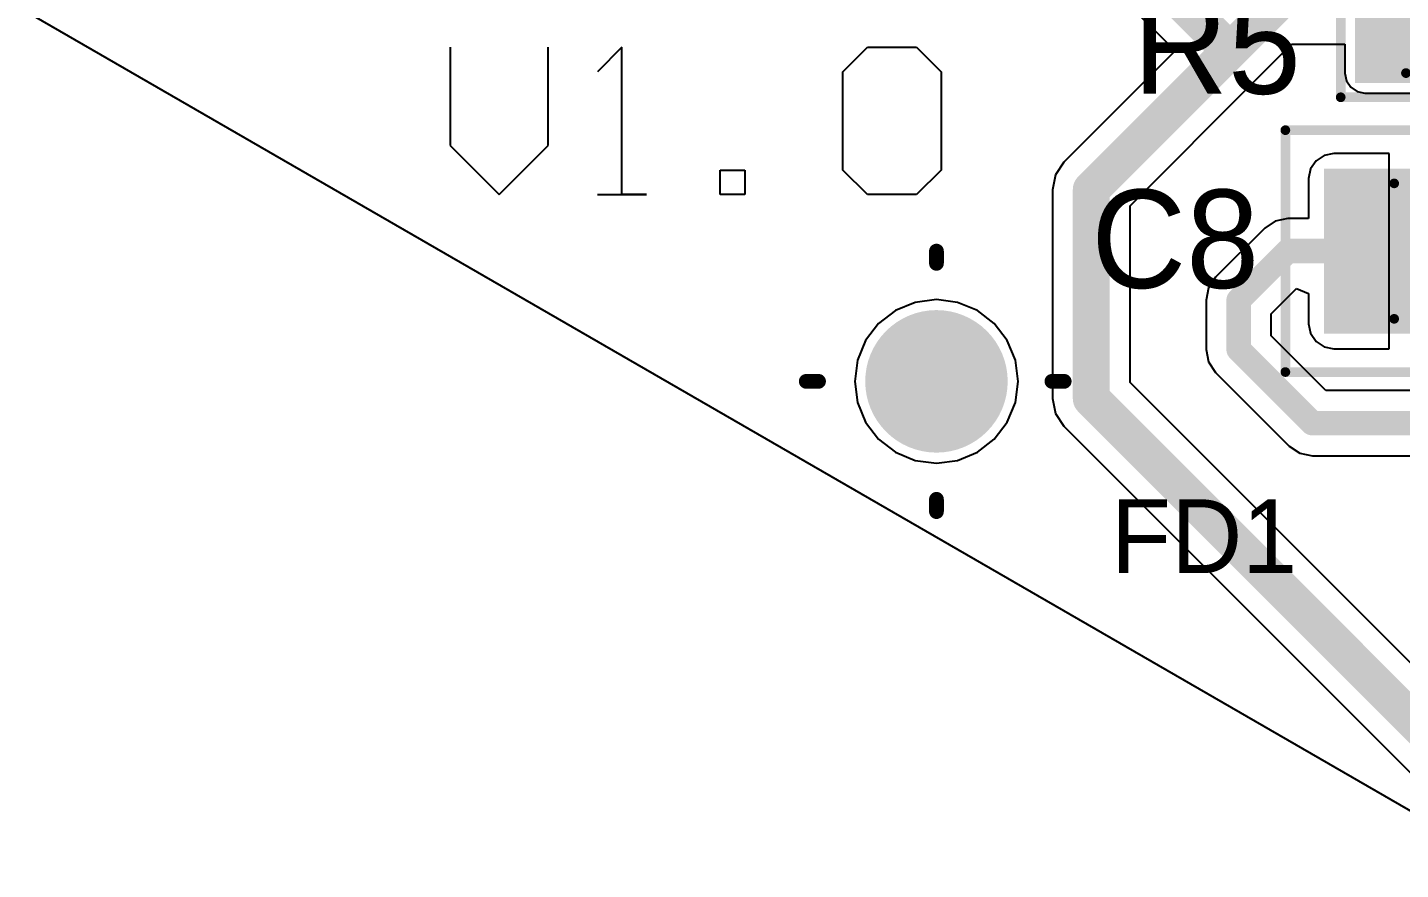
# Model space of a CAD drawing. Header units: millimetres. Extents: x 0.11 to 2.34, y 0.1 to 2.58.
# Drawn here: x 0.452 to 1.011, y 0.133 to 0.476 of the extents above; entities that cross this region are included whole.
import ezdxf

# ---------------------------------------------------------------- set-up
doc = ezdxf.new("R2010")
doc.units = ezdxf.units.MM
doc.header["$MEASUREMENT"] = 0
for name, color, linetype in [('BottomLayer', 5, 'Continuous'), ('Mechanical13', 56, 'Continuous'), ('Mechanical15', 56, 'Continuous'), ('TopLayer', 1, 'Continuous'), ('TopOverlay', 2, 'Continuous'), ('TopPaste', 8, 'Continuous'), ('TopSolder', 216, 'Continuous')]:
    doc.layers.add(name, color=color, linetype=linetype)

# ---------------------------------------------------------------- blocks, each defined once
blk = doc.blocks.new('FIDU_ROUND_2')
at = {"layer": 'TopLayer', "const_width": 0.025}
blk.add_lwpolyline([(-0.0125, 0, 1), (0.0125, 0, 1)], format="xyb", close=True, dxfattribs=at)
at = {"layer": 'TopOverlay', "const_width": 0.006}
for points in [[(0, 0.048), (0, 0.053)], [(-0.053, 0), (-0.048, 0)], [(0.047, 0), (0.052, 0)], [(0, -0.053), (0, -0.048)]]:
    blk.add_lwpolyline(points, dxfattribs=at)
at = {"layer": 'TopOverlay', "const_width": 0.003}
for points in [[(-0.0015, 0.053, 1), (0.0015, 0.053, 1)], [(-0.0015, 0.048, 1), (0.0015, 0.048, 1)], [(-0.0545, 0, 1), (-0.0515, 0, 1)], [(-0.0495, 0, 1), (-0.0465, 0, 1)], [(0.0455, 0, 1), (0.0485, 0, 1)], [(0.0505, 0, 1), (0.0535, 0, 1)], [(-0.0015, -0.048, 1), (0.0015, -0.048, 1)], [(-0.0015, -0.053, 1), (0.0015, -0.053, 1)]]:
    blk.add_lwpolyline(points, format="xyb", close=True, dxfattribs=at)
at = {"layer": 'TopPaste', "const_width": 0.025}
blk.add_lwpolyline([(-0.0125, 0, 1), (0.0125, 0, 1)], format="xyb", close=True, dxfattribs=at)
at = {"layer": 'TopSolder', "const_width": 0.029}
blk.add_lwpolyline([(-0.0145, 0, 1), (0.0145, 0, 1)], format="xyb", close=True, dxfattribs=at)
blk = doc.blocks.new('6_0805_M_43')
at = {"layer": 'Mechanical13', "const_width": 0.00394}
for points in [[(-0.04232, -0.02756), (-0.04232, 0.02756)], [(-0.04232, 0.02756), (0.04232, 0.02756)], [(0.04232, -0.02756), (0.04232, 0.02756)], [(-0.04232, -0.02756), (0.04232, -0.02756)]]:
    blk.add_lwpolyline(points, dxfattribs=at)
at = {"layer": 'Mechanical13', "const_width": 0.00197}
for points in [[(-0.04331, 0.02756, 1), (-0.04134, 0.02756, 1)], [(-0.04331, 0.02756, 1), (-0.04134, 0.02756, 1)], [(0.04134, 0.02756, 1), (0.04331, 0.02756, 1)], [(0.04134, 0.02756, 1), (0.04331, 0.02756, 1)], [(-0.04331, -0.02756, 1), (-0.04134, -0.02756, 1)], [(-0.04331, -0.02756, 1), (-0.04134, -0.02756, 1)], [(0.04134, -0.02756, 1), (0.04331, -0.02756, 1)], [(0.04134, -0.02756, 1), (0.04331, -0.02756, 1)]]:
    blk.add_lwpolyline(points, format="xyb", close=True, dxfattribs=at)
at = {"layer": 'Mechanical15', "const_width": 0.00394}
for points in [[(-0.08661, -0.04921), (-0.08661, 0.04921)], [(-0.08661, 0.04921), (0.08661, 0.04921)], [(0.08661, -0.04921), (0.08661, 0.04921)], [(0, -0.01969), (0, 0.01969)], [(-0.01969, 0), (0.01969, 0)], [(-0.08661, -0.04921), (0.08661, -0.04921)]]:
    blk.add_lwpolyline(points, dxfattribs=at)
at = {"layer": 'Mechanical15', "const_width": 0.00197}
for points in [[(-0.0876, 0.04921, 1), (-0.08563, 0.04921, 1)], [(-0.0876, 0.04921, 1), (-0.08563, 0.04921, 1)], [(0.08563, 0.04921, 1), (0.0876, 0.04921, 1)], [(0.08563, 0.04921, 1), (0.0876, 0.04921, 1)], [(-0.00098, 0.01969, 1), (0.00098, 0.01969, 1)], [(-0.02067, 0, 1), (-0.0187, 0, 1)], [(0.0187, 0, 1), (0.02067, 0, 1)], [(-0.00098, -0.01969, 1), (0.00098, -0.01969, 1)], [(-0.0876, -0.04921, 1), (-0.08563, -0.04921, 1)], [(-0.0876, -0.04921, 1), (-0.08563, -0.04921, 1)], [(0.08563, -0.04921, 1), (0.0876, -0.04921, 1)], [(0.08563, -0.04921, 1), (0.0876, -0.04921, 1)]]:
    blk.add_lwpolyline(points, format="xyb", close=True, dxfattribs=at)
at = {"layer": 'TopLayer'}
for points in [[(-0.01181, -0.02953), (-0.01181, 0.02953), (-0.06693, -0.02953), (-0.06693, 0.02953)], [(0.06693, -0.02953), (0.06693, 0.02953), (0.01181, -0.02953), (0.01181, 0.02953)]]:
    blk.add_solid(points, dxfattribs=at)
at = {"layer": 'TopOverlay', "const_width": 0.00787}
blk.add_lwpolyline([(0, -0.02559), (0, 0.02559)], dxfattribs=at)
at = {"layer": 'TopOverlay', "const_width": 0.00394}
for points in [[(-0.00197, 0.02559, 1), (0.00197, 0.02559, 1)], [(-0.00197, -0.02559, 1), (0.00197, -0.02559, 1)]]:
    blk.add_lwpolyline(points, format="xyb", close=True, dxfattribs=at)
at = {"layer": 'TopPaste'}
for points in [[(-0.01181, -0.02953), (-0.01181, 0.02953), (-0.06693, -0.02953), (-0.06693, 0.02953)], [(0.06693, -0.02953), (0.06693, 0.02953), (0.01181, -0.02953), (0.01181, 0.02953)]]:
    blk.add_solid(points, dxfattribs=at)
at = {"layer": 'TopSolder'}
for points in [[(-0.00781, -0.03353), (-0.00781, 0.03353), (-0.07093, -0.03353), (-0.07093, 0.03353)], [(0.07093, -0.03353), (0.07093, 0.03353), (0.00781, -0.03353), (0.00781, 0.03353)]]:
    blk.add_solid(points, dxfattribs=at)
blk = doc.blocks.new('6_0805_N_46')
at = {"layer": 'Mechanical13', "const_width": 0.00394}
for points in [[(-0.04232, -0.02756), (-0.04232, 0.02756)], [(-0.04232, 0.02756), (0.04232, 0.02756)], [(0.04232, -0.02756), (0.04232, 0.02756)], [(-0.04232, -0.02756), (0.04232, -0.02756)]]:
    blk.add_lwpolyline(points, dxfattribs=at)
at = {"layer": 'Mechanical13', "const_width": 0.00197}
for points in [[(-0.04331, 0.02756, 1), (-0.04134, 0.02756, 1)], [(-0.04331, 0.02756, 1), (-0.04134, 0.02756, 1)], [(0.04134, 0.02756, 1), (0.04331, 0.02756, 1)], [(0.04134, 0.02756, 1), (0.04331, 0.02756, 1)], [(-0.04331, -0.02756, 1), (-0.04134, -0.02756, 1)], [(-0.04331, -0.02756, 1), (-0.04134, -0.02756, 1)], [(0.04134, -0.02756, 1), (0.04331, -0.02756, 1)], [(0.04134, -0.02756, 1), (0.04331, -0.02756, 1)]]:
    blk.add_lwpolyline(points, format="xyb", close=True, dxfattribs=at)
at = {"layer": 'Mechanical15', "const_width": 0.00394}
for points in [[(-0.0689, -0.0374), (-0.0689, 0.0374)], [(-0.0689, 0.0374), (0.0689, 0.0374)], [(0.0689, -0.0374), (0.0689, 0.0374)], [(0, -0.01969), (0, 0.01969)], [(-0.01969, 0), (0.01969, 0)], [(-0.0689, -0.0374), (0.0689, -0.0374)]]:
    blk.add_lwpolyline(points, dxfattribs=at)
at = {"layer": 'Mechanical15', "const_width": 0.00197}
for points in [[(-0.06988, 0.0374, 1), (-0.06791, 0.0374, 1)], [(-0.06988, 0.0374, 1), (-0.06791, 0.0374, 1)], [(0.06791, 0.0374, 1), (0.06988, 0.0374, 1)], [(0.06791, 0.0374, 1), (0.06988, 0.0374, 1)], [(-0.00098, 0.01969, 1), (0.00098, 0.01969, 1)], [(-0.02067, 0, 1), (-0.0187, 0, 1)], [(0.0187, 0, 1), (0.02067, 0, 1)], [(-0.00098, -0.01969, 1), (0.00098, -0.01969, 1)], [(-0.06988, -0.0374, 1), (-0.06791, -0.0374, 1)], [(-0.06988, -0.0374, 1), (-0.06791, -0.0374, 1)], [(0.06791, -0.0374, 1), (0.06988, -0.0374, 1)], [(0.06791, -0.0374, 1), (0.06988, -0.0374, 1)]]:
    blk.add_lwpolyline(points, format="xyb", close=True, dxfattribs=at)
at = {"layer": 'TopLayer'}
for points in [[(-0.01181, -0.02756), (-0.01181, 0.02756), (-0.05906, -0.02756), (-0.05906, 0.02756)], [(0.05906, -0.02756), (0.05906, 0.02756), (0.01181, -0.02756), (0.01181, 0.02756)]]:
    blk.add_solid(points, dxfattribs=at)
at = {"layer": 'TopOverlay', "const_width": 0.00787}
blk.add_lwpolyline([(0, -0.02362), (0, 0.02362)], dxfattribs=at)
at = {"layer": 'TopOverlay', "const_width": 0.00394}
for points in [[(-0.00197, 0.02362, 1), (0.00197, 0.02362, 1)], [(-0.00197, -0.02362, 1), (0.00197, -0.02362, 1)]]:
    blk.add_lwpolyline(points, format="xyb", close=True, dxfattribs=at)
at = {"layer": 'TopPaste'}
for points in [[(-0.01181, -0.02756), (-0.01181, 0.02756), (-0.05906, -0.02756), (-0.05906, 0.02756)], [(0.05906, -0.02756), (0.05906, 0.02756), (0.01181, -0.02756), (0.01181, 0.02756)]]:
    blk.add_solid(points, dxfattribs=at)
at = {"layer": 'TopSolder'}
for points in [[(-0.00781, -0.03156), (-0.00781, 0.03156), (-0.06305, -0.03156), (-0.06305, 0.03156)], [(0.06306, -0.03156), (0.06306, 0.03156), (0.00781, -0.03156), (0.00781, 0.03156)]]:
    blk.add_solid(points, dxfattribs=at)

msp = doc.modelspace()

# ---------------------------------------------------------------- linework, layer by layer
at = {"layer": 'BottomLayer'}
msp.add_line((1.05603, 0.13336), (0.452, 0.48209), dxfattribs=at)
at = {"layer": 'TopLayer'}
for p, q in [((0.89745, 0.4882), (0.91915, 0.4665)), ((1.03534, 0.1453), (0.452, 0.48209)), ((0.91915, 0.4665), (0.87383, 0.42117)), ((0.95217, 0.45483), (0.96655, 0.4692)), ((0.96655, 0.4692), (0.98822, 0.4692)), ((0.98822, 0.4692), (0.98822, 0.45744)), ((0.9008, 0.40345), (0.95217, 0.45483)), ((0.98822, 0.45744), (0.98884, 0.45432)), ((0.98884, 0.45432), (0.99061, 0.45167)), ((0.99061, 0.45167), (0.99326, 0.44991)), ((0.99326, 0.44991), (0.99638, 0.44928)), ((0.99638, 0.44928), (1.04362, 0.44928)), ((0.87383, 0.42117), (0.8704, 0.41605)), ((0.97649, 0.42174), (0.97428, 0.41843)), ((0.9798, 0.42395), (0.97649, 0.42174)), ((0.9837, 0.42472), (0.9798, 0.42395)), ((1.00626, 0.42472), (0.9837, 0.42472)), ((1.00626, 0.385), (1.00626, 0.42472)), ((0.8704, 0.41605), (0.8692, 0.41)), ((0.97428, 0.41843), (0.9735, 0.41453)), ((0.9735, 0.41453), (0.9735, 0.39825)), ((0.8692, 0.41), (0.8692, 0.325)), ((0.9008, 0.33155), (0.9008, 0.40345)), ((0.95993, 0.39725), (0.95563, 0.39437)), ((0.965, 0.39825), (0.95993, 0.39725)), ((0.9735, 0.39825), (0.965, 0.39825)), ((0.95563, 0.39437), (0.93563, 0.37437)), ((1.00626, 0.34528), (1.00626, 0.385)), ((0.93275, 0.37007), (0.93175, 0.365)), ((0.93563, 0.37437), (0.93275, 0.37007)), ((0.95825, 0.35951), (0.9685, 0.36976)), ((0.9685, 0.36976), (0.9735, 0.36769)), ((0.81339, 0.36415), (0.80536, 0.36083)), ((0.822, 0.36528), (0.81339, 0.36415)), ((0.83061, 0.36415), (0.822, 0.36528)), ((0.83864, 0.36083), (0.83061, 0.36415)), ((0.93175, 0.365), (0.93175, 0.345)), ((0.9735, 0.36769), (0.9735, 0.35547)), ((0.80536, 0.36083), (0.79846, 0.35554)), ((0.84554, 0.35554), (0.83864, 0.36083)), ((0.95825, 0.35049), (0.95825, 0.35951)), ((0.79846, 0.35554), (0.79317, 0.34864)), ((0.85083, 0.34864), (0.84554, 0.35554)), ((0.9735, 0.35547), (0.97428, 0.35157)), ((0.79317, 0.34864), (0.78985, 0.34061)), ((0.85415, 0.34061), (0.85083, 0.34864)), ((0.98049, 0.32825), (0.95825, 0.35049)), ((0.97428, 0.35157), (0.97649, 0.34826)), ((0.97649, 0.34826), (0.9798, 0.34605)), ((0.93175, 0.345), (0.93275, 0.33993)), ((0.9798, 0.34605), (0.9837, 0.34528)), ((0.9837, 0.34528), (1.00626, 0.34528)), ((0.78985, 0.34061), (0.78872, 0.332)), ((0.85528, 0.332), (0.85415, 0.34061)), ((0.93275, 0.33993), (0.93563, 0.33563)), ((0.93563, 0.33563), (0.96563, 0.30563)), ((0.78872, 0.332), (0.78985, 0.32339)), ((0.85415, 0.32339), (0.85528, 0.332)), ((1.0754, 0.15695), (0.9008, 0.33155)), ((0.8692, 0.325), (0.8704, 0.31895)), ((1.16566, 0.32825), (0.98049, 0.32825)), ((0.78985, 0.32339), (0.79317, 0.31536)), ((0.85083, 0.31536), (0.85415, 0.32339)), ((0.8704, 0.31895), (0.87383, 0.31383)), ((0.79317, 0.31536), (0.79846, 0.30846)), ((0.84554, 0.30846), (0.85083, 0.31536)), ((0.87383, 0.31383), (1.03839, 0.14926)), ((0.79846, 0.30846), (0.80536, 0.30317)), ((0.83864, 0.30317), (0.84554, 0.30846)), ((0.80536, 0.30317), (0.81339, 0.29985)), ((0.83061, 0.29985), (0.83864, 0.30317)), ((0.96563, 0.30563), (0.96993, 0.30275)), ((0.96993, 0.30275), (0.975, 0.30175)), ((0.81339, 0.29985), (0.822, 0.29872)), ((0.822, 0.29872), (0.83061, 0.29985)), ((0.975, 0.30175), (1.04941, 0.30175))]:
    msp.add_line(p, q, dxfattribs=at)
for points, const_width in [([(0.888, 0.52), (0.941, 0.467)], 0.015), ([(0.941, 0.466), (0.96, 0.485)], 0.015), ([(0.885, 0.41), (0.941, 0.466)], 0.015), ([(0.941, 0.466), (0.941, 0.467)], 0.015), ([(0.885, 0.325), (0.885, 0.41)], 0.015), ([(0.945, 0.365), (0.965, 0.385)], 0.01), ([(0.965, 0.385), (1.01126, 0.385)], 0.01), ([(0.945, 0.345), (0.945, 0.365)], 0.01), ([(0.945, 0.345), (0.975, 0.315)], 0.01), ([(0.885, 0.325), (1.06886, 0.14114)], 0.015), ([(0.975, 0.315), (1.19, 0.315)], 0.01)]:
    msp.add_lwpolyline(points, dxfattribs=dict(at, const_width=const_width))
for points, const_width in [([(0.93725, 0.467, 1), (0.94475, 0.467, 1)], 0.0075), ([(0.93725, 0.467, 1), (0.94475, 0.467, 1)], 0.0075), ([(0.93725, 0.466, 1), (0.94475, 0.466, 1)], 0.0075), ([(0.93725, 0.466, 1), (0.94475, 0.466, 1)], 0.0075), ([(0.93725, 0.466, 1), (0.94475, 0.466, 1)], 0.0075), ([(0.88125, 0.41, 1), (0.88875, 0.41, 1)], 0.0075), ([(0.88125, 0.41, 1), (0.88875, 0.41, 1)], 0.0075), ([(0.9625, 0.385, 1), (0.9675, 0.385, 1)], 0.005), ([(0.9625, 0.385, 1), (0.9675, 0.385, 1)], 0.005), ([(1.00876, 0.385, 1), (1.01376, 0.385, 1)], 0.005), ([(0.9425, 0.365, 1), (0.9475, 0.365, 1)], 0.005), ([(0.9425, 0.365, 1), (0.9475, 0.365, 1)], 0.005), ([(0.9425, 0.345, 1), (0.9475, 0.345, 1)], 0.005), ([(0.9425, 0.345, 1), (0.9475, 0.345, 1)], 0.005), ([(0.88125, 0.325, 1), (0.88875, 0.325, 1)], 0.0075), ([(0.88125, 0.325, 1), (0.88875, 0.325, 1)], 0.0075), ([(0.9725, 0.315, 1), (0.9775, 0.315, 1)], 0.005), ([(0.9725, 0.315, 1), (0.9775, 0.315, 1)], 0.005)]:
    msp.add_lwpolyline(points, format="xyb", close=True, dxfattribs=dict(at, const_width=const_width))
at = {"layer": 'TopOverlay'}
for p, q in [((0.624, 0.46798), (0.624, 0.42799)), ((0.66399, 0.42799), (0.66399, 0.46798)), ((0.69398, 0.46798), (0.68398, 0.45798)), ((0.69398, 0.408), (0.69398, 0.46798)), ((0.78395, 0.45798), (0.79395, 0.46798)), ((0.79395, 0.46798), (0.81394, 0.46798)), ((0.81394, 0.46798), (0.82394, 0.45798)), ((0.78395, 0.418), (0.78395, 0.45798)), ((0.82394, 0.45798), (0.82394, 0.418)), ((0.624, 0.42799), (0.64399, 0.408)), ((0.64399, 0.408), (0.66399, 0.42799)), ((0.73396, 0.408), (0.73396, 0.418)), ((0.73396, 0.418), (0.74396, 0.418)), ((0.74396, 0.418), (0.74396, 0.408)), ((0.79395, 0.408), (0.78395, 0.418)), ((0.82394, 0.418), (0.81394, 0.408)), ((0.68398, 0.408), (0.70397, 0.408)), ((0.70397, 0.408), (0.69398, 0.408)), ((0.74396, 0.408), (0.73396, 0.408)), ((0.81394, 0.408), (0.79395, 0.408))]:
    msp.add_line(p, q, dxfattribs=at)

# ---------------------------------------------------------------- block references
at = {"rotation": 360}
for name, p in [('6_0805_N_46', (1.05543, 0.485)), ('6_0805_M_43', (1.05063, 0.385))]:
    msp.add_blockref(name, p, dxfattribs=at)
msp.add_blockref('FIDU_ROUND_2', (0.822, 0.332))

# ---------------------------------------------------------------- texts
at = {"layer": 'TopOverlay'}
for s, height, p in [('R5', 0.04, (0.902, 0.449)), ('C8', 0.04, (0.885, 0.37)), ('FD1', 0.03, (0.893, 0.254))]:
    msp.add_text(s, height=height, dxfattribs=at).set_placement(p)

doc.saveas('drawing.dxf')
